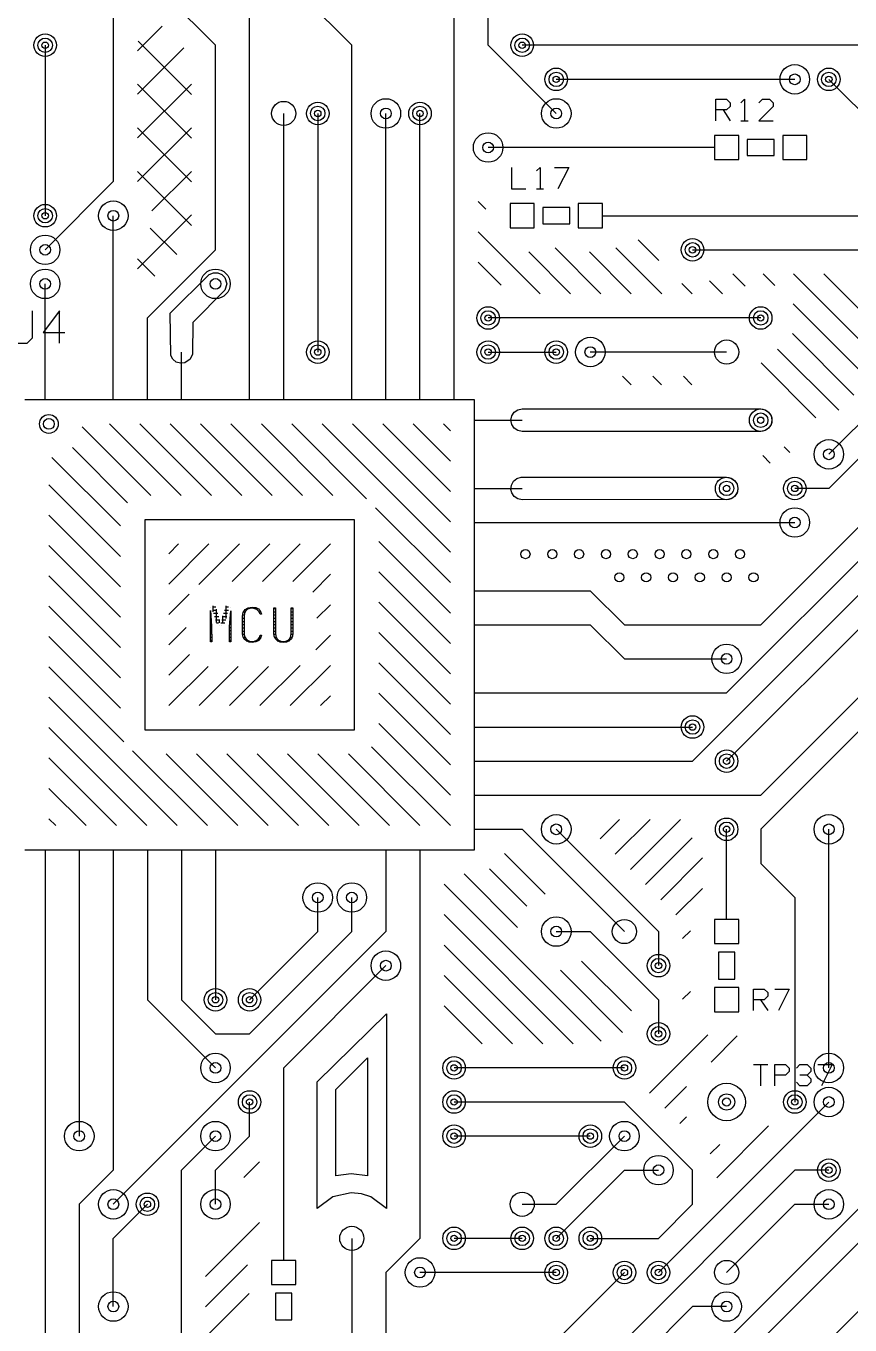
# Model space of a CAD drawing. Extents: x 7 to 280, y 7 to 360.
# Drawn here: x 39.92 to 70.64, y 236.8 to 285.2 of the extents above; entities that cross this region are included whole.
import ezdxf

# ---------------------------------------------------------------- set-up
doc = ezdxf.new("R2010")
doc.units = 0
doc.layers.add('SCORE', color=5, linetype='CONTINUOUS')

msp = doc.modelspace()

# ---------------------------------------------------------------- linework, layer by layer
at = {"layer": 'SCORE'}
for p, q in [((46.99, 284.48), (35.56, 295.91)), ((55.88, 273.05), (55.88, 292.1)), ((52.07, 284.48), (46.99, 289.56)), ((48.26, 273.05), (48.26, 287.02)), ((57.15, 284.48), (57.15, 287.02)), ((43.18, 285.75), (43.18, 279.4)), ((44.08, 284.2783), (44.9987, 285.197)), ((44.1013, 284.6311), (46.09, 282.6424)), ((40.64, 284.48), (40.64, 278.13)), ((44.08, 282.652), (45.8124, 284.3844)), ((46.99, 276.86), (46.99, 284.48)), ((52.07, 273.05), (52.07, 284.48)), ((59.69, 281.94), (57.15, 284.48)), ((71.12, 284.48), (58.42, 284.48)), ((68.58, 283.21), (59.69, 283.21)), ((76.2, 276.86), (69.85, 283.21)), ((44.08, 281.0256), (46.09, 283.0356)), ((44.08, 283.0261), (46.09, 281.0161)), ((65.64, 281.67), (65.64, 282.47)), ((65.64, 282.47), (66.04, 282.47)), ((66.04, 282.47), (66.1733, 282.3367)), ((66.1733, 282.2033), (66.04, 282.07)), ((66.1733, 282.3367), (66.1733, 282.2033)), ((66.5733, 282.3367), (66.7067, 282.47)), ((66.7067, 282.47), (66.7067, 281.67)), ((67.24, 282.3367), (67.3733, 282.47)), ((67.7733, 282.2033), (67.24, 281.67)), ((67.3733, 282.47), (67.64, 282.47)), ((67.64, 282.47), (67.7733, 282.3367)), ((67.7733, 282.3367), (67.7733, 282.2033)), ((49.53, 273.05), (49.53, 281.94)), ((50.8, 281.94), (50.8, 273.05)), ((53.34, 273.05), (53.34, 281.94)), ((54.61, 273.05), (54.61, 281.94)), ((66.04, 282.07), (65.64, 282.07)), ((65.9067, 282.07), (66.1733, 281.67)), ((44.08, 279.3993), (46.09, 281.4093)), ((44.08, 281.3997), (46.09, 279.3897)), ((66.5733, 281.67), (66.84, 281.67)), ((67.24, 281.67), (67.7733, 281.67)), ((66.49, 281.12), (65.59, 281.12)), ((65.59, 281.12), (65.59, 280.22)), ((66.49, 280.22), (66.49, 281.12)), ((67.81, 280.97), (66.81, 280.97)), ((66.81, 280.97), (66.81, 280.37)), ((67.81, 280.37), (67.81, 280.97)), ((69.03, 281.12), (68.13, 281.12)), ((68.13, 281.12), (68.13, 280.22)), ((69.03, 280.22), (69.03, 281.12)), ((63.5, 280.67), (57.15, 280.67)), ((65.59, 280.67), (63.5, 280.67)), ((65.59, 280.22), (66.49, 280.22)), ((66.81, 280.37), (67.81, 280.37)), ((68.13, 280.22), (69.03, 280.22)), ((44.08, 279.7734), (46.09, 277.7634)), ((44.6182, 278.3111), (46.09, 279.7829)), ((58.02, 279.93), (58.02, 279.13)), ((58.9533, 279.7967), (59.0867, 279.93)), ((59.0867, 279.93), (59.0867, 279.13)), ((59.62, 279.93), (60.1533, 279.93)), ((60.1533, 279.93), (59.7533, 279.13)), ((43.18, 279.4), (40.64, 276.86)), ((58.02, 279.13), (58.5533, 279.13)), ((58.9533, 279.13), (59.22, 279.13)), ((56.78, 278.6652), (57.07, 278.3752)), ((58.87, 278.58), (57.97, 278.58)), ((57.97, 278.58), (57.97, 277.68)), ((58.87, 277.68), (58.87, 278.58)), ((60.19, 278.43), (59.19, 278.43)), ((59.19, 278.43), (59.19, 277.83)), ((60.19, 277.83), (60.19, 278.43)), ((61.41, 278.58), (60.51, 278.58)), ((60.51, 278.58), (60.51, 277.68)), ((61.41, 277.68), (61.41, 278.58)), ((43.18, 273.05), (43.18, 278.13)), ((44.08, 276.1466), (46.09, 278.1566)), ((59.19, 277.83), (60.19, 277.83)), ((61.41, 278.13), (63.5, 278.13)), ((63.5, 278.13), (73.66, 278.13)), ((67.31, 256.54), (88.9, 278.13)), ((44.5552, 277.6718), (45.5421, 276.6849)), ((56.78, 277.5338), (59.0938, 275.22)), ((57.97, 277.68), (58.87, 277.68)), ((60.51, 277.68), (61.41, 277.68)), ((44.45, 274.32), (46.99, 276.86)), ((59.6465, 276.93), (61.3565, 275.22)), ((61.9083, 276.931), (63.6193, 275.22)), ((62.7407, 277.23), (63.5135, 276.4572)), ((64.77, 257.81), (83.82, 276.86)), ((64.77, 276.86), (73.66, 276.86)), ((44.08, 276.5207), (44.729, 275.8717)), ((56.78, 276.4024), (57.6355, 275.5469)), ((58.6652, 276.78), (60.2252, 275.22)), ((60.9279, 276.78), (62.4879, 275.22)), ((45.3, 274.494), (46.7567, 275.9392)), ((46.7567, 275.9392), (46.9081, 276.0019)), ((46.9081, 276.0019), (47.0719, 276.0019)), ((47.0719, 276.0019), (47.2233, 275.9392)), ((47.2233, 275.9392), (47.3392, 275.8233)), ((66.2734, 275.96), (66.7287, 275.5047)), ((67.4048, 275.96), (67.8336, 275.5312)), ((68.5361, 275.96), (71.9167, 272.5795)), ((69.6675, 275.96), (72.3329, 273.2946)), ((40.64, 273.05), (40.64, 275.59)), ((47.3392, 275.8233), (47.41, 275.59)), ((47.41, 275.59), (47.3392, 275.3567)), ((64.3672, 275.6035), (64.7507, 275.22)), ((65.4008, 275.7012), (65.882, 275.22)), ((47.3392, 275.3567), (46.14, 274.146)), ((40.17, 273.58), (40.17, 274.58)), ((41.17, 274.58), (40.57, 273.78)), ((41.17, 273.38), (41.17, 274.58)), ((45.3181, 272.9281), (45.3, 274.494)), ((68.5212, 274.8436), (71.351, 272.0138)), ((44.45, 273.05), (44.45, 274.32)), ((46.14, 274.146), (46.1319, 272.9681)), ((67.31, 274.32), (57.15, 274.32)), ((39.97, 273.38), (40.17, 273.58)), ((40.57, 273.78), (41.37, 273.78)), ((68.4947, 273.7387), (70.7853, 271.4481)), ((39.57, 273.38), (39.97, 273.38)), ((40.64, 271.272), (40.64, 273.05)), ((43.18, 271.272), (43.18, 273.05)), ((44.45, 271.272), (44.45, 273.05)), ((45.72, 271.272), (45.72, 273.05)), ((46.1319, 272.9681), (46.0447, 272.7836)), ((48.26, 271.272), (48.26, 273.05)), ((49.53, 271.272), (49.53, 273.05)), ((52.07, 271.272), (52.07, 273.05)), ((53.34, 271.272), (53.34, 273.05)), ((54.61, 271.272), (54.61, 273.05)), ((55.88, 271.272), (55.88, 273.05)), ((57.15, 273.05), (59.69, 273.05)), ((66.04, 273.05), (60.96, 273.05)), ((67.9408, 273.1612), (70.2196, 270.8824)), ((74.93, 273.05), (69.85, 267.97)), ((73.66, 273.05), (69.85, 269.24)), ((45.3953, 272.7836), (45.3181, 272.9281)), ((45.522, 272.6796), (45.3953, 272.7836)), ((45.6788, 272.632), (45.522, 272.6796)), ((45.8419, 272.6481), (45.6788, 272.632)), ((46.0447, 272.7836), (45.8419, 272.6481)), ((67.3268, 272.6438), (69.3649, 270.6057)), ((62.1638, 272.15), (62.4838, 271.83)), ((63.2952, 272.15), (63.6152, 271.83)), ((64.4265, 272.15), (64.7465, 271.83)), ((56.642, 271.272), (39.878, 271.272)), ((56.642, 254.508), (56.642, 271.272)), ((58, 270.51), (58.032, 270.6707)), ((58.032, 270.6707), (58.123, 270.807)), ((58.123, 270.807), (58.2593, 270.898)), ((58.2593, 270.898), (58.42, 270.93)), ((58.42, 270.93), (67.31, 270.93)), ((67.31, 270.93), (67.4707, 270.898)), ((67.4707, 270.898), (67.607, 270.807)), ((67.607, 270.807), (67.698, 270.6707)), ((67.698, 270.6707), (67.73, 270.51)), ((42.0223, 270.2591), (44.5798, 267.7016)), ((43.0407, 270.372), (45.7111, 267.7016)), ((44.1721, 270.372), (46.8425, 267.7016)), ((45.3035, 270.372), (47.9739, 267.7016)), ((46.4349, 270.372), (49.1053, 267.7016)), ((47.5662, 270.372), (50.2366, 267.7016)), ((48.6976, 270.372), (51.368, 267.7016)), ((49.829, 270.372), (52.619, 267.5819)), ((50.9603, 270.372), (55.742, 265.5903)), ((52.0917, 270.372), (55.742, 266.7217)), ((53.2231, 270.372), (55.742, 267.8531)), ((54.3545, 270.372), (55.742, 268.9845)), ((55.4858, 270.372), (55.742, 270.1158)), ((56.642, 270.51), (58.42, 270.51)), ((58.032, 270.3493), (58, 270.51)), ((58.123, 270.213), (58.032, 270.3493)), ((58.2593, 270.122), (58.123, 270.213)), ((58.42, 270.09), (58.2593, 270.122)), ((67.31, 270.09), (58.42, 270.09)), ((66.04, 260.35), (76.2, 270.51)), ((67.31, 262.89), (74.93, 270.51)), ((67.4707, 270.122), (67.31, 270.09)), ((67.607, 270.213), (67.4707, 270.122)), ((67.698, 270.3493), (67.607, 270.213)), ((67.73, 270.51), (67.698, 270.3493)), ((40.8909, 269.1277), (43.4484, 266.5702)), ((41.6614, 269.4886), (43.7123, 267.4377)), ((67.384, 269.1925), (67.6604, 268.9162)), ((68.1854, 269.5226), (68.4021, 269.3058)), ((58.0181, 268.0919), (58.0953, 268.2364)), ((58.0953, 268.2364), (58.222, 268.3404)), ((58.222, 268.3404), (58.3788, 268.388)), ((58.3788, 268.388), (66.04, 268.39)), ((66.04, 268.39), (66.2007, 268.358)), ((66.2007, 268.358), (66.337, 268.267)), ((66.337, 268.267), (66.428, 268.1307)), ((66.428, 268.1307), (66.46, 267.97)), ((40.778, 268.1093), (43.4484, 265.4389)), ((56.642, 267.97), (58.42, 267.97)), ((58.002, 267.9288), (58.0181, 268.0919)), ((58.032, 267.8093), (58.002, 267.9288)), ((58.123, 267.673), (58.032, 267.8093)), ((58.2593, 267.582), (58.123, 267.673)), ((66.3647, 267.7036), (66.238, 267.5996)), ((66.4419, 267.8481), (66.3647, 267.7036)), ((66.46, 267.97), (66.4419, 267.8481)), ((69.85, 267.97), (68.58, 267.97)), ((52.9519, 267.249), (55.742, 264.459)), ((58.42, 267.55), (58.2593, 267.582)), ((66.0812, 267.552), (58.42, 267.55)), ((66.238, 267.5996), (66.0812, 267.552)), ((40.778, 266.9779), (43.4484, 264.3075)), ((52.1716, 266.8016), (44.3484, 266.8016)), ((44.3484, 266.8016), (44.3484, 258.9784)), ((52.1716, 258.9784), (52.1716, 266.8016)), ((56.642, 266.7), (58.42, 266.7)), ((58.42, 266.7), (68.58, 266.7)), ((74.93, 266.7), (66.04, 257.81)), ((40.778, 265.8465), (43.4484, 263.1761)), ((45.2484, 264.4039), (46.7461, 265.9016)), ((45.2484, 265.5353), (45.6147, 265.9016)), ((46.3673, 264.3914), (47.8775, 265.9016)), ((47.6085, 264.5012), (49.0089, 265.9016)), ((48.7398, 264.5012), (50.1402, 265.9016)), ((49.8711, 264.5011), (51.2716, 265.9016)), ((53.0716, 265.998), (55.742, 263.3276)), ((50.6108, 264.1094), (51.2716, 264.7702)), ((53.0716, 264.8666), (55.742, 262.1962)), ((40.778, 264.7151), (43.4484, 262.0447)), ((45.2484, 263.2725), (46.007, 264.0312)), ((56.642, 264.16), (58.42, 264.16)), ((58.42, 264.16), (60.96, 264.16)), ((60.96, 264.16), (62.23, 262.89)), ((40.778, 263.5838), (43.4484, 260.9134)), ((46.7983, 263.521), (46.7973, 263.5262)), ((46.7973, 263.5262), (46.8013, 263.5262)), ((46.7973, 262.2538), (46.7973, 263.4259)), ((46.7973, 263.4259), (46.843, 262.8396)), ((46.8013, 263.5262), (46.7983, 263.521)), ((46.8797, 263.5588), (46.9953, 263.5588)), ((46.8812, 263.4388), (47.0328, 263.4388)), ((46.9023, 263.3677), (46.9023, 263.6012)), ((46.9174, 263.3188), (47.0704, 263.3188)), ((47.0223, 262.9799), (47.0223, 263.4725)), ((47.2903, 263.3188), (47.4417, 263.3188)), ((47.3264, 263.4388), (47.4782, 263.4388)), ((47.3624, 263.5588), (47.4784, 263.5588)), ((47.3823, 263.1234), (47.3823, 263.6012)), ((47.514, 262.8301), (47.5599, 263.4044)), ((47.5591, 263.5224), (47.5599, 263.5262)), ((47.5599, 263.5207), (47.5591, 263.5224)), ((47.5599, 263.5262), (47.5599, 263.5207)), ((47.5599, 263.4044), (47.5599, 262.2538)), ((47.9932, 263.2047), (48.0183, 263.3512)), ((48.0183, 263.3512), (48.0886, 263.455)), ((48.0288, 263.3743), (48.094, 263.3743)), ((48.0718, 263.3257), (48.0537, 263.2097)), ((48.1136, 263.4038), (48.0718, 263.3257)), ((48.0886, 263.455), (48.2007, 263.5217)), ((48.186, 263.4673), (48.1136, 263.4038)), ((48.1417, 263.4943), (48.2487, 263.4943)), ((48.2673, 263.4995), (48.186, 263.4673)), ((48.2007, 263.5217), (48.3558, 263.5457)), ((48.384, 263.5082), (48.2673, 263.4995)), ((48.3558, 263.5457), (48.4873, 263.5287)), ((48.5318, 263.4621), (48.384, 263.5082)), ((48.4614, 263.4943), (48.5672, 263.4943)), ((48.4873, 263.5287), (48.5885, 263.4806)), ((48.6081, 263.3851), (48.5318, 263.4621)), ((48.5885, 263.4806), (48.6716, 263.389)), ((48.6478, 263.2807), (48.6081, 263.3851)), ((48.6144, 263.3743), (48.6793, 263.3743)), ((48.709, 263.2807), (48.6478, 263.2807)), ((48.6716, 263.389), (48.709, 263.2807)), ((49.1651, 262.5781), (49.1651, 263.5262)), ((49.1651, 263.5262), (49.2255, 263.5262)), ((49.1651, 263.4944), (49.2255, 263.4944)), ((49.1651, 263.3744), (49.2255, 263.3744)), ((49.2255, 263.5262), (49.2255, 262.5773)), ((49.8081, 262.5773), (49.8081, 263.5262)), ((49.8081, 263.5262), (49.8685, 263.5262)), ((49.8081, 263.4944), (49.8685, 263.4944)), ((49.8081, 263.3744), (49.8685, 263.3744)), ((49.8685, 263.5262), (49.8685, 262.5781)), ((50.7685, 263.1358), (51.2716, 263.6389)), ((53.0716, 263.7353), (55.742, 261.0649)), ((46.7973, 263.1538), (46.8232, 263.1538)), ((46.7973, 263.0338), (46.8318, 263.0338)), ((46.7973, 262.9138), (46.8391, 262.9138)), ((46.843, 262.8396), (46.8474, 262.2538)), ((46.9545, 263.1988), (47.1079, 263.1988)), ((46.9917, 263.0788), (47.1456, 263.0788)), ((47.0288, 262.9588), (47.1057, 262.9588)), ((47.1343, 262.8715), (47.1369, 262.8741)), ((47.1406, 262.8715), (47.1343, 262.8715)), ((47.1369, 262.8741), (47.1406, 262.8715)), ((47.1423, 262.9626), (47.1423, 263.0899)), ((47.1896, 262.9588), (47.3322, 262.9588)), ((47.2194, 263.0788), (47.3687, 263.0788)), ((47.2276, 262.8726), (47.2272, 262.8715)), ((47.2272, 262.8715), (47.2274, 262.8724)), ((47.2274, 262.8724), (47.2276, 262.8726)), ((47.2542, 263.1988), (47.4052, 263.1988)), ((47.2623, 262.9501), (47.2623, 263.2255)), ((47.5098, 262.2538), (47.514, 262.8301)), ((47.5183, 262.9138), (47.5599, 262.9138)), ((47.5262, 263.0338), (47.5599, 263.0338)), ((47.5358, 263.1538), (47.5599, 263.1538)), ((47.994, 262.5472), (47.9932, 263.2047)), ((47.9932, 263.1343), (48.0537, 263.1343)), ((47.9932, 263.0143), (48.0537, 263.0143)), ((47.9932, 262.8943), (48.0537, 262.8943)), ((47.9957, 263.2543), (48.0564, 263.2543)), ((48.0537, 263.2097), (48.0547, 262.545)), ((49.1651, 263.2544), (49.2255, 263.2544)), ((49.1651, 263.1344), (49.2255, 263.1344)), ((49.1651, 263.0144), (49.2255, 263.0144)), ((49.1651, 262.8944), (49.2255, 262.8944)), ((49.8081, 263.2544), (49.8685, 263.2544)), ((49.8081, 263.1344), (49.8685, 263.1344)), ((49.8081, 263.0144), (49.8685, 263.0144)), ((49.8081, 262.8944), (49.8685, 262.8944)), ((56.642, 262.89), (58.42, 262.89)), ((58.42, 262.89), (60.96, 262.89)), ((60.96, 262.89), (62.23, 261.62)), ((62.23, 262.89), (67.31, 262.89)), ((40.778, 262.4524), (43.4484, 259.782)), ((45.2484, 262.1411), (45.8973, 262.79)), ((46.7973, 262.7938), (46.8448, 262.7938)), ((46.7973, 262.6738), (46.8473, 262.6738)), ((46.7973, 262.5538), (46.8474, 262.5538)), ((46.7973, 262.4338), (46.8474, 262.4338)), ((46.7973, 262.3138), (46.8474, 262.3138)), ((47.5098, 262.5538), (47.5599, 262.5538)), ((47.5098, 262.4338), (47.5599, 262.4338)), ((47.5098, 262.3138), (47.5599, 262.3138)), ((47.5099, 262.6738), (47.5599, 262.6738)), ((47.5125, 262.7938), (47.5599, 262.7938)), ((47.9932, 262.7743), (48.0537, 262.7743)), ((47.9932, 262.6543), (48.0537, 262.6543)), ((48.0184, 262.43), (47.994, 262.5472)), ((47.9951, 262.5343), (48.0556, 262.5343)), ((48.061, 262.3556), (48.0184, 262.43)), ((48.0252, 262.4143), (48.0898, 262.4143)), ((48.0547, 262.545), (48.0718, 262.4556)), ((48.1392, 262.2871), (48.061, 262.3556)), ((48.0718, 262.4556), (48.1134, 262.3774)), ((48.1134, 262.3774), (48.1785, 262.3178)), ((48.1785, 262.3178), (48.2603, 262.2823)), ((48.4435, 262.2806), (48.5247, 262.3136)), ((48.5247, 262.3136), (48.5771, 262.3556)), ((48.5771, 262.3556), (48.6227, 262.4212)), ((48.6714, 262.3918), (48.5884, 262.2994)), ((48.6189, 262.4143), (48.6829, 262.4143)), ((48.6227, 262.4212), (48.6478, 262.4993)), ((48.6478, 262.4993), (48.7089, 262.4993)), ((48.7089, 262.4993), (48.6714, 262.3918)), ((49.1651, 262.7744), (49.2255, 262.7744)), ((49.1651, 262.6544), (49.2255, 262.6544)), ((49.1784, 262.462), (49.1651, 262.5781)), ((49.1668, 262.5344), (49.2276, 262.5344)), ((49.2162, 262.3727), (49.1784, 262.462)), ((49.1949, 262.4144), (49.2601, 262.4144)), ((49.3027, 262.2861), (49.2162, 262.3727)), ((49.2255, 262.5773), (49.2415, 262.4608)), ((49.2415, 262.4608), (49.2781, 262.3832)), ((49.2781, 262.3832), (49.3385, 262.3204)), ((49.3385, 262.3204), (49.4202, 262.2817)), ((49.6124, 262.2818), (49.6936, 262.3202)), ((49.6936, 262.3202), (49.7544, 262.3827)), ((49.8176, 262.372), (49.7318, 262.2859)), ((49.7544, 262.3827), (49.7917, 262.4605)), ((49.7729, 262.4144), (49.8391, 262.4144)), ((49.7917, 262.4605), (49.8081, 262.5773)), ((49.8059, 262.5344), (49.8668, 262.5344)), ((49.8081, 262.7744), (49.8685, 262.7744)), ((49.8081, 262.6544), (49.8685, 262.6544)), ((49.8552, 262.4614), (49.8176, 262.372)), ((49.8685, 262.5781), (49.8552, 262.4614)), ((50.7259, 261.9618), (51.2716, 262.5075)), ((53.0716, 262.6039), (55.742, 259.9335)), ((46.8474, 262.2538), (46.7973, 262.2538)), ((47.5599, 262.2538), (47.5098, 262.2538)), ((48.128, 262.2943), (48.2244, 262.2943)), ((48.2474, 262.2452), (48.1392, 262.2871)), ((48.3558, 262.2343), (48.2474, 262.2452)), ((48.2603, 262.2823), (48.3527, 262.2708)), ((48.3527, 262.2708), (48.4435, 262.2806)), ((48.4873, 262.2513), (48.3558, 262.2343)), ((48.4859, 262.2943), (48.5808, 262.2943)), ((48.5884, 262.2994), (48.4873, 262.2513)), ((49.291, 262.2944), (49.385, 262.2944)), ((49.395, 262.2479), (49.3027, 262.2861)), ((49.5168, 262.2344), (49.395, 262.2479)), ((49.4202, 262.2817), (49.514, 262.2695)), ((49.514, 262.2695), (49.6124, 262.2818)), ((49.6394, 262.2479), (49.5168, 262.2344)), ((49.7318, 262.2859), (49.6394, 262.2479)), ((49.6473, 262.2944), (49.7438, 262.2944)), ((45.2484, 261.0098), (46.0201, 261.7815)), ((48.6425, 259.8784), (50.1411, 261.377)), ((49.7739, 259.8784), (51.2716, 261.3761)), ((53.0716, 261.4725), (55.742, 258.8021)), ((62.23, 261.62), (66.04, 261.62)), ((73.66, 261.62), (67.31, 255.27)), ((40.778, 261.321), (43.5681, 258.531)), ((45.2484, 259.8784), (46.7091, 261.3391)), ((46.3798, 259.8784), (47.8357, 261.3343)), ((47.5111, 259.8784), (48.9671, 261.3343)), ((40.778, 260.1897), (45.5597, 255.408)), ((50.9053, 259.8784), (51.2716, 260.2447)), ((53.0716, 260.3411), (55.742, 257.6707)), ((56.642, 260.35), (58.42, 260.35)), ((58.42, 260.35), (66.04, 260.35)), ((40.778, 259.0583), (44.4283, 255.408)), ((44.3484, 258.9784), (52.1716, 258.9784)), ((53.0716, 259.2098), (55.742, 256.5394)), ((56.642, 259.08), (58.42, 259.08)), ((58.42, 259.08), (64.77, 259.08)), ((43.901, 258.1981), (46.691, 255.408)), ((45.152, 258.0784), (47.8224, 255.408)), ((46.2834, 258.0784), (48.9538, 255.408)), ((47.4147, 258.0784), (50.0851, 255.408)), ((48.5461, 258.0784), (51.2165, 255.408)), ((49.6775, 258.0784), (52.3479, 255.408)), ((50.8089, 258.0784), (53.4793, 255.408)), ((51.9402, 258.0784), (54.6106, 255.408)), ((52.8077, 258.3423), (55.742, 255.408)), ((40.778, 257.9269), (43.2969, 255.408)), ((56.642, 257.81), (58.42, 257.81)), ((58.42, 257.81), (64.77, 257.81)), ((40.778, 256.7955), (42.1655, 255.408)), ((56.642, 256.54), (58.42, 256.54)), ((58.42, 256.54), (67.31, 256.54)), ((40.778, 255.6642), (41.0342, 255.408)), ((61.3229, 254.9099), (62.0531, 255.64)), ((61.8886, 254.3442), (63.1844, 255.64)), ((62.4543, 253.7785), (64.3158, 255.64)), ((56.642, 255.27), (58.42, 255.27)), ((58.42, 255.27), (62.23, 251.46)), ((59.69, 255.27), (63.5, 251.46)), ((66.04, 254), (66.04, 255.27)), ((67.31, 255.27), (67.31, 254)), ((69.85, 246.38), (69.85, 255.27)), ((63.02, 253.2128), (64.7594, 254.9522)), ((39.878, 254.508), (56.642, 254.508)), ((40.64, 254.508), (40.64, 252.73)), ((41.91, 254.508), (41.91, 252.73)), ((43.18, 254.508), (43.18, 252.73)), ((44.45, 254.508), (44.45, 252.73)), ((45.72, 254.508), (45.72, 252.73)), ((46.99, 254.508), (46.99, 252.73)), ((53.34, 254.508), (53.34, 252.73)), ((54.61, 254.508), (54.61, 252.73)), ((57.7556, 254.37), (59.2765, 252.8491)), ((63.5857, 252.6471), (65.14, 254.2015)), ((56.2548, 253.608), (58.2488, 251.614)), ((57.1954, 253.7988), (58.5901, 252.4041)), ((66.04, 251.91), (66.04, 254)), ((67.31, 254), (68.58, 252.73)), ((55.51, 253.2215), (61.3596, 247.3719)), ((40.64, 252.73), (40.64, 232.41)), ((41.91, 252.73), (41.91, 243.84)), ((43.18, 252.73), (43.18, 242.57)), ((44.45, 252.73), (44.45, 248.92)), ((45.72, 252.73), (45.72, 248.92)), ((46.99, 252.73), (46.99, 248.92)), ((50.8, 251.46), (50.8, 252.73)), ((52.07, 251.46), (52.07, 252.73)), ((53.34, 252.73), (53.34, 251.46)), ((54.61, 252.73), (54.61, 240.03)), ((64.1509, 252.081), (65.14, 253.0701)), ((68.58, 252.73), (68.58, 245.11)), ((55.51, 252.0901), (60.3201, 247.28)), ((66.49, 251.91), (65.59, 251.91)), ((65.59, 251.91), (65.59, 251.01)), ((66.49, 251.01), (66.49, 251.91)), ((53.34, 251.46), (43.18, 241.3)), ((48.26, 247.65), (52.07, 251.46)), ((48.26, 248.92), (50.8, 251.46)), ((59.69, 251.46), (60.96, 251.46)), ((60.96, 251.46), (63.5, 248.92)), ((63.5, 251.46), (63.5, 250.19)), ((64.4, 251.1987), (64.69, 251.4887)), ((55.51, 250.9587), (59.1887, 247.28)), ((65.59, 251.01), (66.49, 251.01)), ((60.6341, 250.3601), (62.4924, 248.5019)), ((66.34, 250.69), (65.74, 250.69)), ((65.74, 250.69), (65.74, 249.69)), ((66.34, 249.69), (66.34, 250.69)), ((49.53, 246.38), (53.34, 250.19)), ((55.51, 249.8274), (58.0574, 247.28)), ((59.844, 250.0188), (62.165, 247.6979)), ((66.49, 249.37), (65.59, 249.37)), ((65.59, 249.37), (65.59, 248.47)), ((65.74, 249.69), (66.34, 249.69)), ((66.49, 248.47), (66.49, 249.37)), ((67.04, 248.52), (67.04, 249.32)), ((67.04, 249.32), (67.44, 249.32)), ((67.44, 249.32), (67.5733, 249.1867)), ((67.84, 249.32), (68.3733, 249.32)), ((68.3733, 249.32), (67.9733, 248.52)), ((44.45, 248.92), (46.99, 246.38)), ((45.72, 248.92), (46.99, 247.65)), ((63.5, 248.92), (63.5, 247.65)), ((64.3996, 248.9356), (64.69, 249.226)), ((67.44, 248.92), (67.04, 248.92)), ((67.3067, 248.92), (67.5733, 248.52)), ((67.5733, 249.0533), (67.44, 248.92)), ((67.5733, 249.1867), (67.5733, 249.0533)), ((50.78, 245.8622), (53.3585, 248.3907)), ((53.3585, 248.3907), (53.3598, 241.1366)), ((55.51, 248.696), (56.926, 247.28)), ((65.59, 248.47), (66.49, 248.47)), ((46.99, 247.65), (48.26, 247.65)), ((63.1698, 245.443), (65.3343, 247.6075)), ((65.458, 246.5999), (66.4281, 247.57)), ((49.53, 241.3), (49.53, 246.38)), ((51.48, 245.5723), (52.6588, 246.7511)), ((52.6588, 246.7511), (52.6596, 242.3559)), ((62.23, 246.38), (55.88, 246.38)), ((77.47, 246.38), (58.42, 227.33)), ((67.04, 246.51), (67.5733, 246.51)), ((67.3067, 246.51), (67.3067, 245.71)), ((67.84, 245.71), (67.84, 246.51)), ((67.84, 246.51), (68.24, 246.51)), ((68.24, 246.51), (68.3733, 246.3767)), ((68.3733, 246.3767), (68.3733, 246.2433)), ((68.64, 246.3767), (68.7733, 246.51)), ((68.7733, 246.51), (69.04, 246.51)), ((69.04, 246.51), (69.1733, 246.3767)), ((69.1733, 246.3767), (69.1733, 246.2433)), ((69.44, 246.51), (69.9733, 246.51)), ((69.9733, 246.51), (69.5733, 245.71)), ((50.78, 241.1364), (50.78, 245.8622)), ((68.24, 246.11), (67.84, 246.11)), ((68.3733, 246.2433), (68.24, 246.11)), ((69.04, 246.11), (68.7733, 246.11)), ((69.1733, 246.2433), (69.04, 246.11)), ((69.04, 246.11), (69.1733, 245.9767)), ((69.1733, 245.9767), (69.1733, 245.8433)), ((51.48, 242.3558), (51.48, 245.5723)), ((63.7355, 244.8773), (64.5501, 245.692)), ((68.7733, 245.71), (68.64, 245.8433)), ((69.04, 245.71), (68.7733, 245.71)), ((69.1733, 245.8433), (69.04, 245.71)), ((48.26, 243.84), (48.26, 245.11)), ((62.23, 245.11), (55.88, 245.11)), ((64.77, 242.57), (62.23, 245.11)), ((63.5, 238.76), (69.85, 245.11)), ((64.3012, 244.3116), (64.5413, 244.5518)), ((65.67, 242.2864), (67.6048, 244.2212)), ((45.72, 242.57), (46.99, 243.84)), ((46.99, 242.57), (48.26, 243.84)), ((60.96, 243.84), (55.88, 243.84)), ((59.69, 241.3), (62.23, 243.84)), ((65.4315, 243.1793), (65.7836, 243.5314)), ((43.18, 242.57), (41.91, 241.3)), ((45.72, 213.36), (45.72, 242.57)), ((46.99, 241.3), (46.99, 242.57)), ((48.0435, 242.2957), (48.63, 242.8823)), ((68.58, 242.57), (52.07, 226.06)), ((59.69, 240.03), (62.23, 242.57)), ((72.39, 242.57), (60.96, 231.14)), ((62.23, 242.57), (63.5, 242.57)), ((64.77, 241.3), (64.77, 242.57)), ((69.85, 242.57), (68.58, 242.57)), ((52.043, 242.4293), (51.48, 242.3558)), ((52.6596, 242.3559), (52.043, 242.4293)), ((51.3633, 241.5757), (50.78, 241.1364)), ((52.043, 241.7293), (51.3633, 241.5757)), ((52.428, 241.6914), (52.043, 241.7293)), ((52.7767, 241.5757), (52.428, 241.6914)), ((53.3598, 241.1366), (52.7767, 241.5757)), ((41.91, 241.3), (41.91, 231.14)), ((43.18, 240.03), (44.45, 241.3)), ((49.53, 239.21), (49.53, 241.3)), ((58.42, 241.3), (59.69, 241.3)), ((63.5, 240.03), (64.77, 241.3)), ((66.04, 238.76), (68.58, 241.3)), ((68.58, 241.3), (69.85, 241.3)), ((46.6202, 238.6097), (48.63, 240.6195)), ((43.18, 237.49), (43.18, 240.03)), ((52.07, 240.03), (52.07, 228.6)), ((54.61, 240.03), (53.34, 238.76)), ((58.42, 240.03), (55.88, 240.03)), ((60.96, 240.03), (63.5, 240.03)), ((49.98, 239.21), (49.08, 239.21)), ((49.08, 239.21), (49.08, 238.31)), ((49.98, 238.31), (49.98, 239.21)), ((46.6202, 237.4784), (48.18, 239.0382)), ((48.26, 214.63), (72.39, 238.76)), ((53.34, 238.76), (53.34, 232.41)), ((59.69, 238.76), (54.61, 238.76)), ((57.15, 233.68), (62.23, 238.76)), ((49.08, 238.31), (49.98, 238.31)), ((46.6203, 236.3471), (48.246, 237.9728)), ((49.83, 237.99), (49.23, 237.99)), ((49.23, 237.99), (49.23, 236.99)), ((49.83, 236.99), (49.83, 237.99)), ((64.77, 237.49), (53.34, 226.06)), ((66.04, 237.49), (64.77, 237.49)), ((49.23, 236.99), (49.83, 236.99))]:
    msp.add_line(p, q, dxfattribs=at)
for centre, radius in [((40.64, 284.48), 0.42), ((40.64, 284.48), 0.27), ((40.64, 284.48), 0.12), ((58.42, 284.48), 0.42), ((58.42, 284.48), 0.27), ((58.42, 284.48), 0.12), ((59.69, 283.21), 0.42), ((68.58, 283.21), 0.55), ((69.85, 283.21), 0.42), ((59.69, 283.21), 0.27), ((59.69, 283.21), 0.12), ((68.58, 283.21), 0.2), ((69.85, 283.21), 0.27), ((69.85, 283.21), 0.12), ((49.53, 281.94), 0.45), ((50.8, 281.94), 0.42), ((50.8, 281.94), 0.27), ((53.34, 281.94), 0.55), ((54.61, 281.94), 0.42), ((54.61, 281.94), 0.27), ((59.69, 281.94), 0.55), ((50.8, 281.94), 0.12), ((53.34, 281.94), 0.2), ((54.61, 281.94), 0.12), ((59.69, 281.94), 0.2), ((57.15, 280.67), 0.55), ((57.15, 280.67), 0.2), ((40.64, 278.13), 0.42), ((40.64, 278.13), 0.27), ((43.18, 278.13), 0.55), ((43.18, 278.13), 0.2), ((40.64, 278.13), 0.12), ((40.64, 276.86), 0.55), ((40.64, 276.86), 0.2), ((64.77, 276.86), 0.42), ((64.77, 276.86), 0.27), ((64.77, 276.86), 0.12), ((40.64, 275.59), 0.55), ((46.99, 275.59), 0.55), ((40.64, 275.59), 0.2), ((46.99, 275.59), 0.2), ((57.15, 274.32), 0.42), ((57.15, 274.32), 0.27), ((57.15, 274.32), 0.12), ((67.31, 274.32), 0.42), ((67.31, 274.32), 0.27), ((67.31, 274.32), 0.12), ((50.8, 273.05), 0.42), ((57.15, 273.05), 0.42), ((59.69, 273.05), 0.42), ((60.96, 273.05), 0.55), ((66.04, 273.05), 0.45), ((50.8, 273.05), 0.27), ((50.8, 273.05), 0.12), ((57.15, 273.05), 0.27), ((57.15, 273.05), 0.12), ((59.69, 273.05), 0.27), ((59.69, 273.05), 0.12), ((60.96, 273.05), 0.2), ((40.778, 270.372), 0.35), ((40.778, 270.372), 0.2), ((67.31, 270.51), 0.42), ((67.31, 270.51), 0.27), ((67.31, 270.51), 0.12), ((69.85, 269.24), 0.55), ((69.85, 269.24), 0.2), ((66.04, 267.97), 0.42), ((66.04, 267.97), 0.27), ((68.58, 267.97), 0.42), ((68.58, 267.97), 0.27), ((66.04, 267.97), 0.12), ((68.58, 267.97), 0.12), ((68.58, 266.7), 0.55), ((68.58, 266.7), 0.2), ((58.542, 265.522), 0.17), ((59.542, 265.522), 0.17), ((60.542, 265.522), 0.17), ((61.542, 265.522), 0.17), ((62.542, 265.522), 0.17), ((63.542, 265.522), 0.17), ((64.542, 265.522), 0.17), ((65.542, 265.522), 0.17), ((66.542, 265.522), 0.17), ((62.042, 264.656), 0.17), ((63.042, 264.656), 0.17), ((64.042, 264.656), 0.17), ((65.042, 264.656), 0.17), ((66.042, 264.656), 0.17), ((67.042, 264.656), 0.17), ((66.04, 261.62), 0.55), ((66.04, 261.62), 0.2), ((64.77, 259.08), 0.42), ((64.77, 259.08), 0.27), ((64.77, 259.08), 0.12), ((66.04, 257.81), 0.42), ((66.04, 257.81), 0.27), ((66.04, 257.81), 0.12), ((59.69, 255.27), 0.55), ((66.04, 255.27), 0.42), ((66.04, 255.27), 0.27), ((69.85, 255.27), 0.55), ((59.69, 255.27), 0.2), ((66.04, 255.27), 0.12), ((69.85, 255.27), 0.2), ((50.8, 252.73), 0.55), ((52.07, 252.73), 0.55), ((50.8, 252.73), 0.2), ((52.07, 252.73), 0.2), ((59.69, 251.46), 0.55), ((62.23, 251.46), 0.45), ((59.69, 251.46), 0.2), ((53.34, 250.19), 0.55), ((53.34, 250.19), 0.2), ((63.5, 250.19), 0.42), ((63.5, 250.19), 0.27), ((63.5, 250.19), 0.12), ((46.99, 248.92), 0.42), ((48.26, 248.92), 0.42), ((46.99, 248.92), 0.27), ((46.99, 248.92), 0.12), ((48.26, 248.92), 0.27), ((48.26, 248.92), 0.12), ((63.5, 247.65), 0.42), ((63.5, 247.65), 0.27), ((63.5, 247.65), 0.12), ((46.99, 246.38), 0.55), ((69.85, 246.38), 0.55), ((46.99, 246.38), 0.2), ((55.88, 246.38), 0.42), ((55.88, 246.38), 0.27), ((55.88, 246.38), 0.12), ((62.23, 246.38), 0.42), ((62.23, 246.38), 0.27), ((62.23, 246.38), 0.12), ((69.85, 246.38), 0.2), ((48.26, 245.11), 0.42), ((48.26, 245.11), 0.27), ((55.88, 245.11), 0.42), ((55.88, 245.11), 0.27), ((66.04, 245.11), 0.7), ((66.04, 245.11), 0.3), ((68.58, 245.11), 0.42), ((68.58, 245.11), 0.27), ((69.85, 245.11), 0.55), ((48.26, 245.11), 0.12), ((55.88, 245.11), 0.12), ((66.04, 245.11), 0.15), ((68.58, 245.11), 0.12), ((69.85, 245.11), 0.2), ((41.91, 243.84), 0.55), ((41.91, 243.84), 0.2), ((46.99, 243.84), 0.55), ((46.99, 243.84), 0.2), ((55.88, 243.84), 0.42), ((55.88, 243.84), 0.27), ((55.88, 243.84), 0.12), ((60.96, 243.84), 0.42), ((60.96, 243.84), 0.27), ((60.96, 243.84), 0.12), ((62.23, 243.84), 0.55), ((62.23, 243.84), 0.2), ((63.5, 242.57), 0.55), ((69.85, 242.57), 0.42), ((63.5, 242.57), 0.2), ((69.85, 242.57), 0.27), ((69.85, 242.57), 0.12), ((43.18, 241.3), 0.55), ((44.45, 241.3), 0.42), ((44.45, 241.3), 0.27), ((46.99, 241.3), 0.55), ((58.42, 241.3), 0.45), ((69.85, 241.3), 0.55), ((43.18, 241.3), 0.2), ((44.45, 241.3), 0.12), ((46.99, 241.3), 0.2), ((69.85, 241.3), 0.2), ((52.07, 240.03), 0.45), ((55.88, 240.03), 0.42), ((55.88, 240.03), 0.27), ((55.88, 240.03), 0.12), ((58.42, 240.03), 0.42), ((58.42, 240.03), 0.27), ((58.42, 240.03), 0.12), ((59.69, 240.03), 0.42), ((59.69, 240.03), 0.27), ((59.69, 240.03), 0.12), ((60.96, 240.03), 0.42), ((60.96, 240.03), 0.27), ((60.96, 240.03), 0.12), ((54.61, 238.76), 0.55), ((59.69, 238.76), 0.42), ((62.23, 238.76), 0.42), ((63.5, 238.76), 0.42), ((66.04, 238.76), 0.45), ((54.61, 238.76), 0.2), ((59.69, 238.76), 0.27), ((59.69, 238.76), 0.12), ((62.23, 238.76), 0.27), ((62.23, 238.76), 0.12), ((63.5, 238.76), 0.27), ((63.5, 238.76), 0.12), ((43.18, 237.49), 0.55), ((43.18, 237.49), 0.2), ((66.04, 237.49), 0.55), ((66.04, 237.49), 0.2)]:
    msp.add_circle(centre, radius, dxfattribs=at)

doc.saveas('drawing.dxf')
